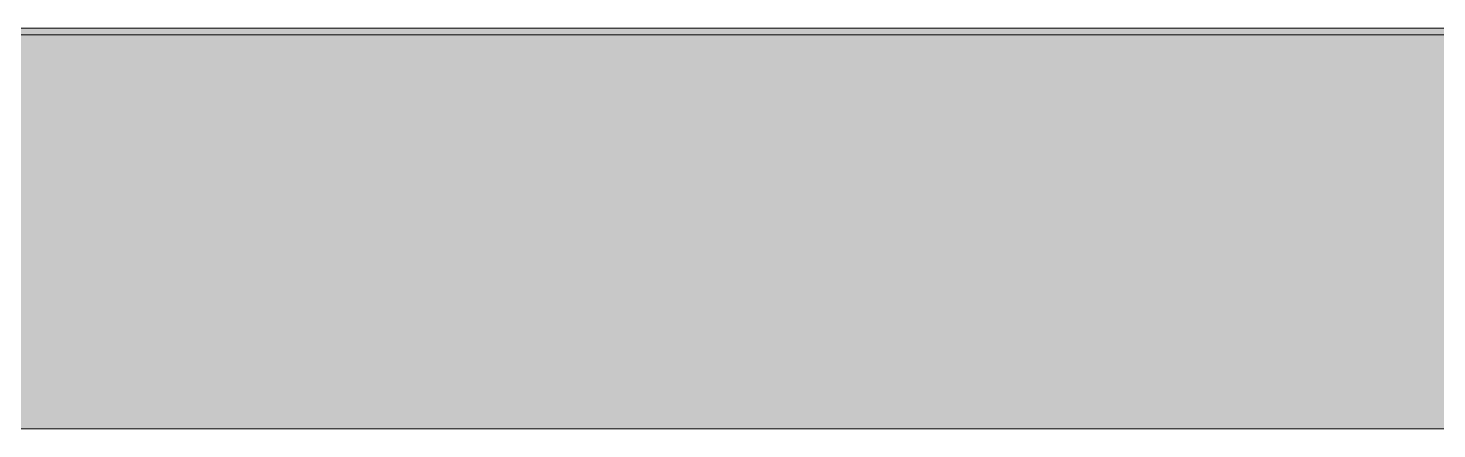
# Model space of a CAD drawing. Header units: millimetres. Extents: x -17017 to 628417, y -109036 to 199237.
# Drawn here: x 572665.4 to 573087.7, y -92721.6 to -92601.6 of the extents above; entities that cross this region are included whole.
import ezdxf

# ---------------------------------------------------------------- set-up
doc = ezdxf.new("R2010")
doc.units = ezdxf.units.MM
doc.layers.add('A-GLAZ-____-OTLN', color=7, linetype='Continuous', lineweight=9)
doc.layers.add('A-GLAZ-____-OTLN-1', color=7, linetype='Continuous', lineweight=9, true_color=0xc0c0c0)

# ---------------------------------------------------------------- blocks, each defined once
blk = doc.blocks.new('Отлив_СКБ - Отлив витража_120_НВФ-31885688-АР1_План отверстий 3 этажа в осях 1-64_А-ГГ')
at = {"layer": 'A-GLAZ-____-OTLN-1'}
for points in [[(4275.32, -2), (4800, -2), (4800, 0), (0, 0), (0, -2), (740.39, -2)], [(4275.32, -120), (4800, -120), (4800, -2), (0, -2), (0, -120), (740.39, -120)]]:
    blk.add_hatch(color=256, dxfattribs=at).paths.add_polyline_path(points, flags=0)
at = {"layer": 'A-GLAZ-____-OTLN'}
for p, q in [((0, 0), (4800, 0)), ((4800, -2), (0, -2)), ((0, -120), (4800, -120))]:
    blk.add_line(p, q, dxfattribs=at)

msp = doc.modelspace()

# ---------------------------------------------------------------- block references
at = {"layer": 'A-GLAZ-____-OTLN'}
msp.add_blockref('Отлив_СКБ - Отлив витража_120_НВФ-31885688-АР1_План отверстий 3 этажа в осях 1-64_А-ГГ', (568710.01, -92601.57), dxfattribs=at)

doc.saveas('drawing.dxf')
